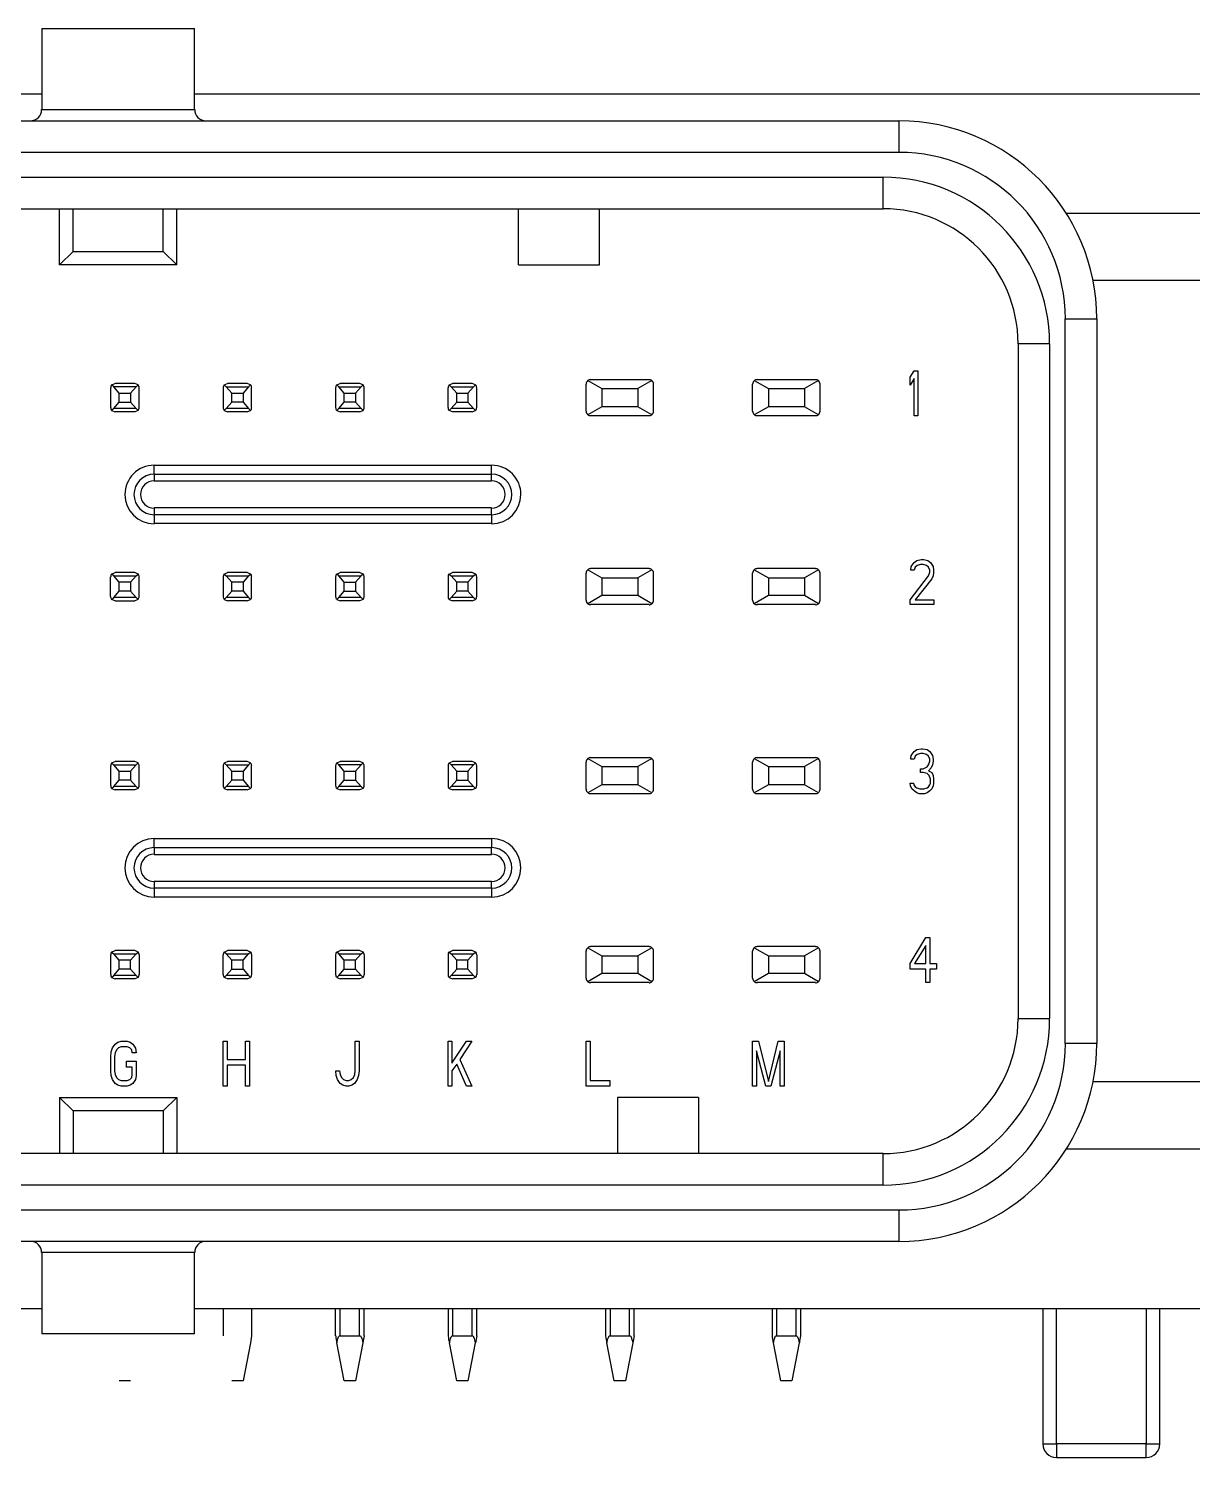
# Model space of a CAD drawing. Extents: x 2.24 to 7.89, y 4.31 to 7.98.
# Drawn here: x 4.819 to 5.837, y 4.307 to 5.558 of the extents above; entities that cross this region are included whole.
import ezdxf

# ---------------------------------------------------------------- set-up
doc = ezdxf.new("R2010")
doc.units = 0
doc.layers.get('0').update_dxf_attribs({"linetype": 'CONTINUOUS'})

msp = doc.modelspace()

# ---------------------------------------------------------------- linework, layer by layer
at = {"color": 7, "linetype": 'CONTINUOUS'}
for p, q in [((4.8302, 5.5575), (4.8302, 5.4866)), ((4.8971, 5.5574), (4.8302, 5.5574)), ((4.964, 5.5574), (4.8971, 5.5574)), ((4.964, 5.4866), (4.964, 5.5575)), ((3.3302, 5.5003), (4.8302, 5.5003)), ((4.964, 5.5003), (6.7987, 5.5003)), ((4.214, 5.4767), (5.5802, 5.4767)), ((4.8302, 5.4866), (4.964, 5.4866)), ((5.5802, 5.4767), (5.5802, 5.4492)), ((5.5802, 5.4492), (4.214, 5.4492)), ((4.2278, 5.4275), (5.5664, 5.4275)), ((5.5664, 5.3999), (5.5664, 5.4275)), ((4.2278, 5.3999), (5.5664, 5.3999)), ((4.8459, 5.3507), (4.8459, 5.3999)), ((4.8577, 5.3625), (4.8577, 5.3999)), ((4.9365, 5.3625), (4.9365, 5.3999)), ((4.9483, 5.3507), (4.9483, 5.3999)), ((5.2475, 5.3507), (5.2475, 5.3999)), ((5.3184, 5.3507), (5.3184, 5.3999)), ((5.7266, 5.396), (6.2329, 5.396)), ((4.8577, 5.3625), (4.8459, 5.3507)), ((4.9483, 5.3507), (4.8459, 5.3507)), ((4.8577, 5.3625), (4.9365, 5.3625)), ((4.9365, 5.3625), (4.9483, 5.3507)), ((5.2475, 5.3507), (5.3184, 5.3507)), ((6.2094, 5.337), (5.7501, 5.337)), ((5.7258, 4.6696), (5.7258, 5.3035)), ((5.7258, 5.3035), (5.7534, 5.3035)), ((5.7534, 5.3035), (5.7534, 4.6696)), ((5.6845, 5.2818), (5.6845, 4.6913)), ((5.7121, 5.2818), (5.6845, 5.2818)), ((5.7121, 5.2818), (5.7121, 4.6913)), ((5.3617, 5.2503), (5.3105, 5.2503)), ((5.5073, 5.2503), (5.4562, 5.2503)), ((5.59, 5.2524), (5.5935, 5.2582)), ((5.59, 5.2456), (5.59, 5.2524)), ((5.5935, 5.2515), (5.59, 5.2456)), ((5.5935, 5.2582), (5.5969, 5.2582)), ((5.5935, 5.2188), (5.5935, 5.2515)), ((5.5969, 5.2582), (5.5969, 5.2188)), ((4.8905, 5.2432), (4.8905, 5.226)), ((4.8914, 5.2457), (4.8945, 5.2471)), ((4.8932, 5.244), (4.8914, 5.2457)), ((4.8981, 5.2385), (4.8932, 5.244)), ((4.9128, 5.244), (4.8932, 5.244)), ((4.9116, 5.2471), (4.8945, 5.2471)), ((4.8981, 5.2307), (4.8981, 5.2385)), ((4.8981, 5.2385), (4.9079, 5.2385)), ((4.9128, 5.244), (4.9079, 5.2385)), ((4.9079, 5.2385), (4.9079, 5.2307)), ((4.9146, 5.2457), (4.9116, 5.2471)), ((4.9146, 5.2457), (4.9128, 5.244)), ((4.9155, 5.226), (4.9155, 5.2432)), ((4.9889, 5.2432), (4.9889, 5.226)), ((4.9899, 5.2457), (4.9929, 5.2471)), ((4.9899, 5.2457), (4.9917, 5.244)), ((4.9965, 5.2385), (4.9917, 5.244)), ((4.9917, 5.244), (5.0112, 5.244)), ((5.01, 5.2471), (4.9929, 5.2471)), ((4.9965, 5.2307), (4.9965, 5.2385)), ((4.9965, 5.2385), (5.0064, 5.2385)), ((5.0112, 5.244), (5.0064, 5.2385)), ((5.0064, 5.2385), (5.0064, 5.2307)), ((5.013, 5.2457), (5.01, 5.2471)), ((5.0112, 5.244), (5.013, 5.2457)), ((5.0139, 5.226), (5.0139, 5.2432)), ((5.0874, 5.2432), (5.0874, 5.226)), ((5.0883, 5.2457), (5.0913, 5.2471)), ((5.0883, 5.2457), (5.0901, 5.244)), ((5.0949, 5.2385), (5.0901, 5.244)), ((5.0901, 5.244), (5.1096, 5.244)), ((5.1084, 5.2471), (5.0913, 5.2471)), ((5.0949, 5.2307), (5.0949, 5.2385)), ((5.0949, 5.2385), (5.1048, 5.2385)), ((5.1096, 5.244), (5.1048, 5.2385)), ((5.1048, 5.2385), (5.1048, 5.2307)), ((5.1114, 5.2457), (5.1084, 5.2471)), ((5.1096, 5.244), (5.1114, 5.2457)), ((5.1124, 5.226), (5.1124, 5.2432)), ((5.1858, 5.226), (5.1858, 5.2432)), ((5.1867, 5.2457), (5.1897, 5.2471)), ((5.1885, 5.244), (5.1867, 5.2457)), ((5.1934, 5.2385), (5.1885, 5.244)), ((5.1885, 5.244), (5.2081, 5.244)), ((5.2069, 5.2471), (5.1897, 5.2471)), ((5.1934, 5.2307), (5.1934, 5.2385)), ((5.1934, 5.2385), (5.2032, 5.2385)), ((5.2081, 5.244), (5.2032, 5.2385)), ((5.2032, 5.2385), (5.2032, 5.2307)), ((5.2099, 5.2457), (5.2069, 5.2471)), ((5.2099, 5.2457), (5.2081, 5.244)), ((5.2108, 5.226), (5.2108, 5.2432)), ((5.3066, 5.2228), (5.3066, 5.2464)), ((5.308, 5.2495), (5.3203, 5.2425)), ((5.3203, 5.2425), (5.3518, 5.2425)), ((5.3203, 5.2425), (5.3203, 5.2267)), ((5.3641, 5.2495), (5.3518, 5.2425)), ((5.3518, 5.2425), (5.3518, 5.2267)), ((5.3656, 5.2228), (5.3656, 5.2464)), ((5.4522, 5.2228), (5.4522, 5.2464)), ((5.4537, 5.2495), (5.466, 5.2425)), ((5.466, 5.2425), (5.466, 5.2267)), ((5.466, 5.2425), (5.4975, 5.2425)), ((5.5098, 5.2495), (5.4975, 5.2425)), ((5.4975, 5.2425), (5.4975, 5.2267)), ((5.5113, 5.2228), (5.5113, 5.2464)), ((4.8932, 5.2252), (4.8981, 5.2307)), ((4.8981, 5.2307), (4.9079, 5.2307)), ((4.9079, 5.2307), (4.9128, 5.2252)), ((4.9917, 5.2252), (4.9965, 5.2307)), ((5.0064, 5.2307), (4.9965, 5.2307)), ((5.0064, 5.2307), (5.0112, 5.2252)), ((5.0901, 5.2252), (5.0949, 5.2307)), ((5.1048, 5.2307), (5.0949, 5.2307)), ((5.1048, 5.2307), (5.1096, 5.2252)), ((5.1885, 5.2252), (5.1934, 5.2307)), ((5.1934, 5.2307), (5.2032, 5.2307)), ((5.2032, 5.2307), (5.2081, 5.2252)), ((5.3203, 5.2267), (5.308, 5.2197)), ((5.3518, 5.2267), (5.3203, 5.2267)), ((5.3641, 5.2197), (5.3518, 5.2267)), ((5.466, 5.2267), (5.4537, 5.2197)), ((5.4975, 5.2267), (5.466, 5.2267)), ((5.5098, 5.2197), (5.4975, 5.2267)), ((4.8932, 5.2252), (4.8914, 5.2235)), ((4.8914, 5.2235), (4.8945, 5.2221)), ((4.9128, 5.2252), (4.8932, 5.2252)), ((4.9116, 5.2221), (4.8945, 5.2221)), ((4.9146, 5.2235), (4.9116, 5.2221)), ((4.9146, 5.2235), (4.9128, 5.2252)), ((4.9899, 5.2235), (4.9917, 5.2252)), ((4.9899, 5.2235), (4.9929, 5.2221)), ((5.0112, 5.2252), (4.9917, 5.2252)), ((5.01, 5.2221), (4.9929, 5.2221)), ((5.01, 5.2221), (5.013, 5.2235)), ((5.0112, 5.2252), (5.013, 5.2235)), ((5.0883, 5.2235), (5.0901, 5.2252)), ((5.0883, 5.2235), (5.0913, 5.2221)), ((5.1096, 5.2252), (5.0901, 5.2252)), ((5.1084, 5.2221), (5.0913, 5.2221)), ((5.1084, 5.2221), (5.1114, 5.2235)), ((5.1096, 5.2252), (5.1114, 5.2235)), ((5.1885, 5.2252), (5.1867, 5.2235)), ((5.1897, 5.2221), (5.1867, 5.2235)), ((5.2081, 5.2252), (5.1885, 5.2252)), ((5.2069, 5.2221), (5.1897, 5.2221)), ((5.2069, 5.2221), (5.2099, 5.2235)), ((5.2099, 5.2235), (5.2081, 5.2252)), ((5.3617, 5.2188), (5.3105, 5.2188)), ((5.5073, 5.2188), (5.4562, 5.2188)), ((5.5969, 5.2188), (5.5935, 5.2188)), ((4.9286, 5.1677), (4.9286, 5.1755)), ((4.9286, 5.1755), (5.2239, 5.1755)), ((5.2239, 5.1677), (5.2239, 5.1755)), ((4.9286, 5.1677), (4.9286, 5.1618)), ((4.9286, 5.1677), (5.2239, 5.1677)), ((5.2239, 5.1618), (5.2239, 5.1677)), ((4.9286, 5.1618), (5.2239, 5.1618)), ((5.2239, 5.1381), (4.9286, 5.1381)), ((4.9286, 5.1381), (4.9286, 5.1322)), ((5.2239, 5.1322), (5.2239, 5.1381)), ((5.2239, 5.1322), (4.9286, 5.1322)), ((4.9286, 5.1322), (4.9286, 5.1244)), ((5.2239, 5.1322), (5.2239, 5.1244)), ((5.2239, 5.1244), (4.9286, 5.1244)), ((5.5911, 5.0869), (5.5935, 5.0903)), ((5.5935, 5.0903), (5.5958, 5.092)), ((5.5963, 5.0878), (5.5946, 5.0862)), ((5.5958, 5.092), (5.5998, 5.0929)), ((5.5992, 5.0887), (5.5963, 5.0878)), ((5.6015, 5.0887), (5.5992, 5.0887)), ((5.5998, 5.0929), (5.6021, 5.0929)), ((5.6044, 5.0878), (5.6015, 5.0887)), ((5.6021, 5.0929), (5.6055, 5.092)), ((5.6061, 5.0862), (5.6044, 5.0878)), ((5.6055, 5.092), (5.6078, 5.0903)), ((5.6078, 5.0903), (5.6102, 5.0868)), ((4.8905, 5.0607), (4.8905, 5.0778)), ((4.8914, 5.0803), (4.8945, 5.0817)), ((4.8932, 5.0787), (4.8914, 5.0803)), ((4.8981, 5.0731), (4.8932, 5.0787)), ((4.8932, 5.0787), (4.9128, 5.0787)), ((4.9116, 5.0817), (4.8945, 5.0817)), ((4.9128, 5.0787), (4.9079, 5.0731)), ((4.9146, 5.0803), (4.9116, 5.0817)), ((4.9128, 5.0787), (4.9146, 5.0803)), ((4.9155, 5.0607), (4.9155, 5.0778)), ((4.9889, 5.0778), (4.9889, 5.0607)), ((4.9899, 5.0803), (4.9929, 5.0817)), ((4.9899, 5.0803), (4.9917, 5.0787)), ((4.9965, 5.0731), (4.9917, 5.0787)), ((4.9917, 5.0787), (5.0112, 5.0787)), ((5.01, 5.0817), (4.9929, 5.0817)), ((5.0112, 5.0787), (5.0064, 5.0731)), ((5.013, 5.0803), (5.01, 5.0817)), ((5.0112, 5.0787), (5.013, 5.0803)), ((5.0139, 5.0607), (5.0139, 5.0778)), ((5.0874, 5.0778), (5.0874, 5.0607)), ((5.0883, 5.0803), (5.0913, 5.0817)), ((5.0901, 5.0787), (5.0883, 5.0803)), ((5.0949, 5.0731), (5.0901, 5.0787)), ((5.0901, 5.0787), (5.1096, 5.0787)), ((5.1084, 5.0817), (5.0913, 5.0817)), ((5.1096, 5.0787), (5.1048, 5.0731)), ((5.1114, 5.0803), (5.1084, 5.0817)), ((5.1114, 5.0803), (5.1096, 5.0787)), ((5.1124, 5.0607), (5.1124, 5.0778)), ((5.1858, 5.0778), (5.1858, 5.0607)), ((5.1867, 5.0803), (5.1897, 5.0817)), ((5.1867, 5.0803), (5.1885, 5.0787)), ((5.1934, 5.0731), (5.1885, 5.0787)), ((5.1885, 5.0787), (5.2081, 5.0787)), ((5.2069, 5.0817), (5.1897, 5.0817)), ((5.2081, 5.0787), (5.2032, 5.0731)), ((5.2099, 5.0803), (5.2069, 5.0817)), ((5.2081, 5.0787), (5.2099, 5.0803)), ((5.2108, 5.0607), (5.2108, 5.0778)), ((5.3066, 5.0574), (5.3066, 5.081)), ((5.308, 5.0841), (5.3203, 5.0771)), ((5.3617, 5.085), (5.3105, 5.085)), ((5.3203, 5.0771), (5.3203, 5.0614)), ((5.3203, 5.0771), (5.3518, 5.0771)), ((5.3641, 5.0841), (5.3518, 5.0771)), ((5.3518, 5.0771), (5.3518, 5.0614)), ((5.3656, 5.0574), (5.3656, 5.081)), ((5.4522, 5.0574), (5.4522, 5.081)), ((5.4537, 5.0841), (5.466, 5.0771)), ((5.5073, 5.085), (5.4562, 5.085)), ((5.466, 5.0771), (5.466, 5.0614)), ((5.466, 5.0771), (5.4975, 5.0771)), ((5.5098, 5.0841), (5.4975, 5.0771)), ((5.4975, 5.0771), (5.4975, 5.0614)), ((5.5113, 5.0574), (5.5113, 5.081)), ((5.59, 5.0577), (5.6061, 5.0786)), ((5.5907, 5.0836), (5.5911, 5.0869)), ((5.5935, 5.0836), (5.5907, 5.0836)), ((5.5946, 5.0862), (5.5935, 5.0836)), ((5.609, 5.0761), (5.5946, 5.0577)), ((5.6072, 5.0836), (5.6061, 5.0862)), ((5.6061, 5.0786), (5.6072, 5.082)), ((5.6072, 5.082), (5.6072, 5.0836)), ((5.6102, 5.0788), (5.609, 5.0761)), ((5.6102, 5.0868), (5.6106, 5.0836)), ((5.6106, 5.082), (5.6102, 5.0788)), ((5.6106, 5.0836), (5.6106, 5.082)), ((4.8932, 5.0598), (4.8981, 5.0653)), ((4.8981, 5.0653), (4.8981, 5.0731)), ((4.9079, 5.0731), (4.8981, 5.0731)), ((4.9079, 5.0653), (4.8981, 5.0653)), ((4.9079, 5.0731), (4.9079, 5.0653)), ((4.9079, 5.0653), (4.9128, 5.0598)), ((4.9917, 5.0598), (4.9965, 5.0653)), ((5.0064, 5.0731), (4.9965, 5.0731)), ((4.9965, 5.0653), (4.9965, 5.0731)), ((5.0064, 5.0653), (4.9965, 5.0653)), ((5.0064, 5.0731), (5.0064, 5.0653)), ((5.0064, 5.0653), (5.0112, 5.0598)), ((5.0901, 5.0598), (5.0949, 5.0653)), ((5.0949, 5.0653), (5.0949, 5.0731)), ((5.0949, 5.0731), (5.1048, 5.0731)), ((5.0949, 5.0653), (5.1048, 5.0653)), ((5.1048, 5.0731), (5.1048, 5.0653)), ((5.1048, 5.0653), (5.1096, 5.0598)), ((5.1885, 5.0598), (5.1934, 5.0653)), ((5.1934, 5.0653), (5.1934, 5.0731)), ((5.2032, 5.0731), (5.1934, 5.0731)), ((5.2032, 5.0653), (5.1934, 5.0653)), ((5.2032, 5.0731), (5.2032, 5.0653)), ((5.2032, 5.0653), (5.2081, 5.0598)), ((4.8914, 5.0581), (4.8932, 5.0598)), ((4.8945, 5.0567), (4.8914, 5.0581)), ((4.9128, 5.0598), (4.8932, 5.0598)), ((4.8945, 5.0567), (4.9116, 5.0567)), ((4.9146, 5.0581), (4.9116, 5.0567)), ((4.9146, 5.0581), (4.9128, 5.0598)), ((4.9899, 5.0581), (4.9917, 5.0598)), ((4.9899, 5.0581), (4.9929, 5.0567)), ((5.0112, 5.0598), (4.9917, 5.0598)), ((5.01, 5.0567), (4.9929, 5.0567)), ((5.01, 5.0567), (5.013, 5.0581)), ((5.0112, 5.0598), (5.013, 5.0581)), ((5.0901, 5.0598), (5.0883, 5.0581)), ((5.0883, 5.0581), (5.0913, 5.0567)), ((5.1096, 5.0598), (5.0901, 5.0598)), ((5.1084, 5.0567), (5.0913, 5.0567)), ((5.1114, 5.0581), (5.1084, 5.0567)), ((5.1114, 5.0581), (5.1096, 5.0598)), ((5.1867, 5.0581), (5.1885, 5.0598)), ((5.1867, 5.0581), (5.1897, 5.0567)), ((5.2081, 5.0598), (5.1885, 5.0598)), ((5.2069, 5.0567), (5.1897, 5.0567)), ((5.2069, 5.0567), (5.2099, 5.0581)), ((5.2081, 5.0598), (5.2099, 5.0581)), ((5.3203, 5.0614), (5.308, 5.0543)), ((5.3617, 5.0535), (5.3105, 5.0535)), ((5.3518, 5.0614), (5.3203, 5.0614)), ((5.3641, 5.0543), (5.3518, 5.0614)), ((5.466, 5.0614), (5.4537, 5.0543)), ((5.5073, 5.0535), (5.4562, 5.0535)), ((5.4975, 5.0614), (5.466, 5.0614)), ((5.5098, 5.0543), (5.4975, 5.0614)), ((5.59, 5.0535), (5.59, 5.0577)), ((5.6107, 5.0535), (5.59, 5.0535)), ((5.5946, 5.0577), (5.6107, 5.0577)), ((5.6107, 5.0577), (5.6107, 5.0535)), ((5.5935, 4.925), (5.5958, 4.9267)), ((5.5958, 4.9267), (5.5998, 4.9275)), ((5.5998, 4.9275), (5.6009, 4.9275)), ((5.6009, 4.9275), (5.605, 4.9267)), ((5.605, 4.9267), (5.6072, 4.925)), ((4.8914, 4.915), (4.8945, 4.9164)), ((4.8914, 4.915), (4.8932, 4.9133)), ((4.8981, 4.9078), (4.8932, 4.9133)), ((4.8932, 4.9133), (4.9128, 4.9133)), ((4.9116, 4.9164), (4.8945, 4.9164)), ((4.9128, 4.9133), (4.9079, 4.9078)), ((4.9146, 4.915), (4.9116, 4.9164)), ((4.9128, 4.9133), (4.9146, 4.915)), ((4.9899, 4.915), (4.9929, 4.9164)), ((4.9899, 4.915), (4.9917, 4.9133)), ((4.9965, 4.9078), (4.9917, 4.9133)), ((4.9917, 4.9133), (5.0112, 4.9133)), ((5.01, 4.9164), (4.9929, 4.9164)), ((5.0112, 4.9133), (5.0064, 4.9078)), ((5.013, 4.915), (5.01, 4.9164)), ((5.0112, 4.9133), (5.013, 4.915)), ((5.0883, 4.915), (5.0913, 4.9164)), ((5.0901, 4.9133), (5.0883, 4.915)), ((5.0949, 4.9078), (5.0901, 4.9133)), ((5.1096, 4.9133), (5.0901, 4.9133)), ((5.1084, 4.9164), (5.0913, 4.9164)), ((5.1096, 4.9133), (5.1048, 4.9078)), ((5.1114, 4.915), (5.1084, 4.9164)), ((5.1114, 4.915), (5.1096, 4.9133)), ((5.1867, 4.915), (5.1897, 4.9164)), ((5.1885, 4.9133), (5.1867, 4.915)), ((5.1934, 4.9078), (5.1885, 4.9133)), ((5.2081, 4.9133), (5.1885, 4.9133)), ((5.2069, 4.9164), (5.1897, 4.9164)), ((5.2081, 4.9133), (5.2032, 4.9078)), ((5.2099, 4.915), (5.2069, 4.9164)), ((5.2099, 4.915), (5.2081, 4.9133)), ((5.3066, 4.8921), (5.3066, 4.9157)), ((5.308, 4.9188), (5.3203, 4.9118)), ((5.3617, 4.9196), (5.3105, 4.9196)), ((5.3641, 4.9188), (5.3518, 4.9118)), ((5.3656, 4.8921), (5.3656, 4.9157)), ((5.4522, 4.8921), (5.4522, 4.9157)), ((5.4537, 4.9188), (5.466, 4.9118)), ((5.5073, 4.9196), (5.4562, 4.9196)), ((5.5098, 4.9188), (5.4975, 4.9118)), ((5.5113, 4.8921), (5.5113, 4.9157)), ((5.5907, 4.9183), (5.5911, 4.9215)), ((5.5935, 4.9183), (5.5907, 4.9183)), ((5.5911, 4.9215), (5.5935, 4.925)), ((5.5946, 4.9208), (5.5935, 4.9183)), ((5.5963, 4.9225), (5.5946, 4.9208)), ((5.5992, 4.9233), (5.5963, 4.9225)), ((5.6015, 4.9233), (5.5992, 4.9233)), ((5.6044, 4.9225), (5.6015, 4.9233)), ((5.6061, 4.9208), (5.6044, 4.9225)), ((5.605, 4.9116), (5.6061, 4.9133)), ((5.6072, 4.9183), (5.6061, 4.9208)), ((5.6061, 4.9133), (5.6072, 4.9166)), ((5.6072, 4.925), (5.6096, 4.9215)), ((5.6072, 4.9166), (5.6072, 4.9183)), ((5.6096, 4.9135), (5.6084, 4.9108)), ((5.6096, 4.9215), (5.6101, 4.9183)), ((5.6101, 4.9166), (5.6096, 4.9135)), ((5.6101, 4.9183), (5.6101, 4.9166)), ((4.8905, 4.9124), (4.8905, 4.8953)), ((4.8981, 4.9078), (4.9079, 4.9078)), ((4.8981, 4.9), (4.8981, 4.9078)), ((4.9079, 4.9078), (4.9079, 4.9)), ((4.9155, 4.8953), (4.9155, 4.9124)), ((4.9889, 4.9124), (4.9889, 4.8953)), ((4.9965, 4.9), (4.9965, 4.9078)), ((4.9965, 4.9078), (5.0064, 4.9078)), ((5.0064, 4.9078), (5.0064, 4.9)), ((5.0139, 4.8953), (5.0139, 4.9124)), ((5.0874, 4.9124), (5.0874, 4.8953)), ((5.0949, 4.9), (5.0949, 4.9078)), ((5.0949, 4.9078), (5.1048, 4.9078)), ((5.1048, 4.9078), (5.1048, 4.9)), ((5.1124, 4.8953), (5.1124, 4.9124)), ((5.1858, 4.9124), (5.1858, 4.8953)), ((5.1934, 4.9), (5.1934, 4.9078)), ((5.1934, 4.9078), (5.2032, 4.9078)), ((5.2032, 4.9078), (5.2032, 4.9)), ((5.2108, 4.8953), (5.2108, 4.9124)), ((5.3203, 4.9118), (5.3203, 4.896)), ((5.3203, 4.9118), (5.3518, 4.9118)), ((5.3518, 4.9118), (5.3518, 4.896)), ((5.466, 4.9118), (5.466, 4.896)), ((5.466, 4.9118), (5.4975, 4.9118)), ((5.4975, 4.9118), (5.4975, 4.896)), ((5.5992, 4.9099), (5.6015, 4.9099)), ((5.5992, 4.9066), (5.5992, 4.9099)), ((5.6015, 4.9066), (5.5992, 4.9066)), ((5.6015, 4.9099), (5.605, 4.9116)), ((5.605, 4.9057), (5.6015, 4.9066)), ((5.6067, 4.9041), (5.605, 4.9057)), ((5.6084, 4.9108), (5.6061, 4.9082)), ((5.6061, 4.9082), (5.609, 4.9066)), ((5.6078, 4.9007), (5.6067, 4.9041)), ((5.6078, 4.8973), (5.6078, 4.9007)), ((5.609, 4.9066), (5.6102, 4.9039)), ((5.6102, 4.9039), (5.6106, 4.9007)), ((5.6106, 4.9007), (5.6106, 4.8973)), ((4.8914, 4.8928), (4.8932, 4.8945)), ((4.8914, 4.8928), (4.8945, 4.8914)), ((4.8932, 4.8945), (4.8981, 4.9)), ((4.9128, 4.8945), (4.8932, 4.8945)), ((4.9116, 4.8914), (4.8945, 4.8914)), ((4.9079, 4.9), (4.8981, 4.9)), ((4.9079, 4.9), (4.9128, 4.8945)), ((4.9146, 4.8928), (4.9116, 4.8914)), ((4.9128, 4.8945), (4.9146, 4.8928)), ((4.9899, 4.8928), (4.9917, 4.8945)), ((4.9899, 4.8928), (4.9929, 4.8914)), ((4.9917, 4.8945), (4.9965, 4.9)), ((5.0112, 4.8945), (4.9917, 4.8945)), ((5.01, 4.8914), (4.9929, 4.8914)), ((5.0064, 4.9), (4.9965, 4.9)), ((5.0064, 4.9), (5.0112, 4.8945)), ((5.01, 4.8914), (5.013, 4.8928)), ((5.0112, 4.8945), (5.013, 4.8928)), ((5.0901, 4.8945), (5.0883, 4.8928)), ((5.0883, 4.8928), (5.0913, 4.8914)), ((5.0901, 4.8945), (5.0949, 4.9)), ((5.1096, 4.8945), (5.0901, 4.8945)), ((5.1084, 4.8914), (5.0913, 4.8914)), ((5.0949, 4.9), (5.1048, 4.9)), ((5.1048, 4.9), (5.1096, 4.8945)), ((5.1114, 4.8928), (5.1084, 4.8914)), ((5.1114, 4.8928), (5.1096, 4.8945)), ((5.1885, 4.8945), (5.1867, 4.8928)), ((5.1867, 4.8928), (5.1897, 4.8914)), ((5.1885, 4.8945), (5.1934, 4.9)), ((5.2081, 4.8945), (5.1885, 4.8945)), ((5.2069, 4.8914), (5.1897, 4.8914)), ((5.1934, 4.9), (5.2032, 4.9)), ((5.2032, 4.9), (5.2081, 4.8945)), ((5.2099, 4.8928), (5.2069, 4.8914)), ((5.2099, 4.8928), (5.2081, 4.8945)), ((5.3203, 4.896), (5.308, 4.889)), ((5.3617, 4.8881), (5.3105, 4.8881)), ((5.3518, 4.896), (5.3203, 4.896)), ((5.3641, 4.889), (5.3518, 4.896)), ((5.466, 4.896), (5.4537, 4.889)), ((5.5073, 4.8881), (5.4562, 4.8881)), ((5.4975, 4.896), (5.466, 4.896)), ((5.5098, 4.889), (5.4975, 4.896)), ((5.5901, 4.8973), (5.593, 4.8973)), ((5.5905, 4.895), (5.5901, 4.8973)), ((5.5917, 4.8923), (5.5905, 4.895)), ((5.5935, 4.8906), (5.5917, 4.8923)), ((5.593, 4.8973), (5.5934, 4.8958)), ((5.5934, 4.8958), (5.5946, 4.894)), ((5.5958, 4.889), (5.5935, 4.8906)), ((5.5946, 4.894), (5.5958, 4.8932)), ((5.5958, 4.8932), (5.5986, 4.8923)), ((5.5981, 4.8881), (5.5958, 4.889)), ((5.6027, 4.8881), (5.5981, 4.8881)), ((5.5986, 4.8923), (5.6021, 4.8923)), ((5.6021, 4.8923), (5.605, 4.8932)), ((5.605, 4.889), (5.6027, 4.8881)), ((5.605, 4.8932), (5.6061, 4.894)), ((5.6072, 4.8906), (5.605, 4.889)), ((5.6061, 4.894), (5.6074, 4.8958)), ((5.609, 4.8923), (5.6072, 4.8906)), ((5.6074, 4.8958), (5.6078, 4.8973)), ((5.6102, 4.895), (5.609, 4.8923)), ((5.6106, 4.8973), (5.6102, 4.895)), ((4.9286, 4.8409), (4.9286, 4.8488)), ((4.9286, 4.8488), (5.2239, 4.8488)), ((4.9286, 4.8409), (4.9286, 4.835)), ((4.9286, 4.8409), (5.2239, 4.8409)), ((5.2239, 4.8488), (5.2239, 4.8409)), ((5.2239, 4.835), (5.2239, 4.8409)), ((4.9286, 4.835), (5.2239, 4.835)), ((5.2239, 4.8113), (4.9286, 4.8113)), ((4.9286, 4.8113), (4.9286, 4.8055)), ((5.2239, 4.8055), (4.9286, 4.8055)), ((4.9286, 4.8055), (4.9286, 4.7976)), ((5.2239, 4.8055), (5.2239, 4.8113)), ((5.2239, 4.8055), (5.2239, 4.7976)), ((5.2239, 4.7976), (4.9286, 4.7976)), ((4.8914, 4.7496), (4.8945, 4.751)), ((4.9116, 4.751), (4.8945, 4.751)), ((4.9146, 4.7496), (4.9116, 4.751)), ((4.9899, 4.7496), (4.9929, 4.751)), ((5.01, 4.751), (4.9929, 4.751)), ((5.013, 4.7496), (5.01, 4.751)), ((5.0883, 4.7496), (5.0913, 4.751)), ((5.1084, 4.751), (5.0913, 4.751)), ((5.1114, 4.7496), (5.1084, 4.751)), ((5.1867, 4.7496), (5.1897, 4.751)), ((5.2069, 4.751), (5.1897, 4.751)), ((5.2099, 4.7496), (5.2069, 4.751)), ((5.3066, 4.7267), (5.3066, 4.7503)), ((5.308, 4.7534), (5.3203, 4.7464)), ((5.3617, 4.7543), (5.3105, 4.7543)), ((5.3641, 4.7534), (5.3518, 4.7464)), ((5.3656, 4.7267), (5.3656, 4.7503)), ((5.4522, 4.7267), (5.4522, 4.7503)), ((5.4537, 4.7534), (5.466, 4.7464)), ((5.5073, 4.7543), (5.4562, 4.7543)), ((5.5098, 4.7534), (5.4975, 4.7464)), ((5.5113, 4.7267), (5.5113, 4.7503)), ((5.59, 4.7395), (5.6038, 4.7622)), ((5.6038, 4.7554), (5.594, 4.7395)), ((5.6038, 4.7622), (5.6072, 4.7622)), ((5.6038, 4.7395), (5.6038, 4.7554)), ((5.6072, 4.7622), (5.6072, 4.7395)), ((4.8905, 4.7471), (4.8905, 4.73)), ((4.8914, 4.7496), (4.8932, 4.7479)), ((4.8981, 4.7424), (4.8932, 4.7479)), ((4.8932, 4.7479), (4.9128, 4.7479)), ((4.8981, 4.7346), (4.8981, 4.7424)), ((4.9079, 4.7424), (4.8981, 4.7424)), ((4.9079, 4.7424), (4.9128, 4.7479)), ((4.9079, 4.7346), (4.9079, 4.7424)), ((4.9128, 4.7479), (4.9146, 4.7496)), ((4.9155, 4.7471), (4.9155, 4.73)), ((4.9889, 4.73), (4.9889, 4.7471)), ((4.9917, 4.7479), (4.9899, 4.7496)), ((4.9965, 4.7424), (4.9917, 4.7479)), ((4.9917, 4.7479), (5.0112, 4.7479)), ((4.9965, 4.7346), (4.9965, 4.7424)), ((5.0064, 4.7424), (4.9965, 4.7424)), ((5.0064, 4.7424), (5.0112, 4.7479)), ((5.0064, 4.7346), (5.0064, 4.7424)), ((5.0112, 4.7479), (5.013, 4.7496)), ((5.0139, 4.7471), (5.0139, 4.73)), ((5.0874, 4.7471), (5.0874, 4.73)), ((5.0901, 4.7479), (5.0883, 4.7496)), ((5.0949, 4.7424), (5.0901, 4.7479)), ((5.0901, 4.7479), (5.1096, 4.7479)), ((5.1048, 4.7424), (5.0949, 4.7424)), ((5.0949, 4.7346), (5.0949, 4.7424)), ((5.1048, 4.7424), (5.1096, 4.7479)), ((5.1048, 4.7346), (5.1048, 4.7424)), ((5.1096, 4.7479), (5.1114, 4.7496)), ((5.1124, 4.7471), (5.1124, 4.73)), ((5.1858, 4.7471), (5.1858, 4.73)), ((5.1867, 4.7496), (5.1885, 4.7479)), ((5.1934, 4.7424), (5.1885, 4.7479)), ((5.1885, 4.7479), (5.2081, 4.7479)), ((5.1934, 4.7346), (5.1934, 4.7424)), ((5.2032, 4.7424), (5.1934, 4.7424)), ((5.2032, 4.7424), (5.2081, 4.7479)), ((5.2032, 4.7346), (5.2032, 4.7424)), ((5.2081, 4.7479), (5.2099, 4.7496)), ((5.2108, 4.7471), (5.2108, 4.73)), ((5.3203, 4.7464), (5.3203, 4.7307)), ((5.3203, 4.7464), (5.3518, 4.7464)), ((5.3518, 4.7464), (5.3518, 4.7307)), ((5.466, 4.7464), (5.466, 4.7307)), ((5.466, 4.7464), (5.4975, 4.7464)), ((5.4975, 4.7464), (5.4975, 4.7307)), ((5.59, 4.7345), (5.59, 4.7395)), ((5.594, 4.7395), (5.6038, 4.7395)), ((5.6072, 4.7395), (5.613, 4.7395)), ((5.613, 4.7395), (5.613, 4.7345)), ((4.8914, 4.7274), (4.8932, 4.7291)), ((4.8914, 4.7274), (4.8945, 4.726)), ((4.8932, 4.7291), (4.8981, 4.7346)), ((4.9128, 4.7291), (4.8932, 4.7291)), ((4.9116, 4.726), (4.8945, 4.726)), ((4.9079, 4.7346), (4.8981, 4.7346)), ((4.9128, 4.7291), (4.9079, 4.7346)), ((4.9146, 4.7274), (4.9116, 4.726)), ((4.9146, 4.7274), (4.9128, 4.7291)), ((4.9917, 4.7291), (4.9899, 4.7274)), ((4.9929, 4.726), (4.9899, 4.7274)), ((4.9917, 4.7291), (4.9965, 4.7346)), ((5.0112, 4.7291), (4.9917, 4.7291)), ((5.01, 4.726), (4.9929, 4.726)), ((4.9965, 4.7346), (5.0064, 4.7346)), ((5.0064, 4.7346), (5.0112, 4.7291)), ((5.01, 4.726), (5.013, 4.7274)), ((5.013, 4.7274), (5.0112, 4.7291)), ((5.0901, 4.7291), (5.0883, 4.7274)), ((5.0883, 4.7274), (5.0913, 4.726)), ((5.0901, 4.7291), (5.0949, 4.7346)), ((5.1096, 4.7291), (5.0901, 4.7291)), ((5.1084, 4.726), (5.0913, 4.726)), ((5.0949, 4.7346), (5.1048, 4.7346)), ((5.1096, 4.7291), (5.1048, 4.7346)), ((5.1114, 4.7274), (5.1084, 4.726)), ((5.1114, 4.7274), (5.1096, 4.7291)), ((5.1867, 4.7274), (5.1885, 4.7291)), ((5.1867, 4.7274), (5.1897, 4.726)), ((5.1885, 4.7291), (5.1934, 4.7346)), ((5.2081, 4.7291), (5.1885, 4.7291)), ((5.2069, 4.726), (5.1897, 4.726)), ((5.2032, 4.7346), (5.1934, 4.7346)), ((5.2081, 4.7291), (5.2032, 4.7346)), ((5.2099, 4.7274), (5.2069, 4.726)), ((5.2099, 4.7274), (5.2081, 4.7291)), ((5.3203, 4.7307), (5.308, 4.7236)), ((5.3518, 4.7307), (5.3203, 4.7307)), ((5.3641, 4.7236), (5.3518, 4.7307)), ((5.466, 4.7307), (5.4537, 4.7236)), ((5.4975, 4.7307), (5.466, 4.7307)), ((5.5098, 4.7236), (5.4975, 4.7307)), ((5.6038, 4.7345), (5.59, 4.7345)), ((5.6038, 4.7228), (5.6038, 4.7345)), ((5.6072, 4.7345), (5.6072, 4.7228)), ((5.613, 4.7345), (5.6072, 4.7345)), ((5.3617, 4.7228), (5.3105, 4.7228)), ((5.5073, 4.7228), (5.4562, 4.7228)), ((5.6072, 4.7228), (5.6038, 4.7228)), ((5.6845, 4.6913), (5.7121, 4.6913)), ((4.891, 4.6622), (4.8922, 4.6657)), ((4.8922, 4.6657), (4.8945, 4.6691)), ((4.8957, 4.6641), (4.8944, 4.6614)), ((4.8945, 4.6691), (4.8968, 4.6708)), ((4.8974, 4.6657), (4.8957, 4.6641)), ((4.8968, 4.6708), (4.8997, 4.6716)), ((4.8997, 4.6666), (4.8974, 4.6657)), ((4.8997, 4.6716), (4.9049, 4.6716)), ((4.9049, 4.6666), (4.8997, 4.6666)), ((4.9049, 4.6716), (4.9077, 4.6708)), ((4.9072, 4.6657), (4.9049, 4.6666)), ((4.909, 4.664), (4.9072, 4.6657)), ((4.9077, 4.6708), (4.91, 4.6691)), ((4.9094, 4.6615), (4.909, 4.664)), ((4.91, 4.6691), (4.9124, 4.6656)), ((4.9124, 4.6656), (4.9128, 4.6615)), ((4.9889, 4.6716), (4.9924, 4.6716)), ((4.9889, 4.6322), (4.9889, 4.6716)), ((4.9924, 4.6716), (4.9924, 4.6557)), ((5.0085, 4.6716), (5.0119, 4.6716)), ((5.0085, 4.6557), (5.0085, 4.6716)), ((5.0119, 4.6716), (5.0119, 4.6322)), ((5.1045, 4.6456), (5.1046, 4.6716)), ((5.1046, 4.6716), (5.108, 4.6716)), ((5.108, 4.6716), (5.108, 4.6456)), ((5.1858, 4.6716), (5.1892, 4.6716)), ((5.1858, 4.6322), (5.1858, 4.6716)), ((5.1892, 4.6523), (5.2019, 4.6716)), ((5.1892, 4.6716), (5.1892, 4.6523)), ((5.2065, 4.6716), (5.1961, 4.6557)), ((5.2019, 4.6716), (5.2065, 4.6716)), ((5.3066, 4.6716), (5.31, 4.6716)), ((5.3066, 4.6322), (5.3066, 4.6716)), ((5.31, 4.6716), (5.31, 4.6373)), ((5.4522, 4.6716), (5.4574, 4.6716)), ((5.4522, 4.6322), (5.4522, 4.6716)), ((5.4557, 4.6632), (5.4557, 4.6322)), ((5.4637, 4.6322), (5.4557, 4.6632)), ((5.4574, 4.6716), (5.466, 4.6364)), ((5.466, 4.6364), (5.4746, 4.6716)), ((5.4763, 4.6632), (5.4683, 4.6322)), ((5.4746, 4.6716), (5.4798, 4.6716)), ((5.4763, 4.6322), (5.4763, 4.6632)), ((5.4798, 4.6716), (5.4798, 4.6322)), ((5.7534, 4.6696), (5.7258, 4.6696)), ((4.8906, 4.6582), (4.891, 4.6622)), ((4.8906, 4.6456), (4.8906, 4.6582)), ((4.8944, 4.6614), (4.894, 4.6582)), ((4.894, 4.6582), (4.894, 4.6456)), ((4.9043, 4.649), (4.9043, 4.654)), ((4.9043, 4.654), (4.9129, 4.654)), ((4.9128, 4.6615), (4.9094, 4.6615)), ((4.9129, 4.654), (4.9129, 4.6414)), ((4.9924, 4.6557), (5.0085, 4.6557)), ((4.9924, 4.6507), (4.9924, 4.6322)), ((5.0085, 4.6507), (4.9924, 4.6507)), ((5.0085, 4.6322), (5.0085, 4.6507)), ((5.1933, 4.6515), (5.1892, 4.6456)), ((5.2019, 4.6322), (5.1933, 4.6515)), ((5.1961, 4.6557), (5.2065, 4.6322)), ((4.891, 4.6416), (4.8906, 4.6456)), ((4.8922, 4.6381), (4.891, 4.6416)), ((4.8945, 4.6347), (4.8922, 4.6381)), ((4.894, 4.6456), (4.8944, 4.6425)), ((4.8944, 4.6425), (4.8957, 4.6398)), ((4.8957, 4.6398), (4.8974, 4.6381)), ((4.8974, 4.6381), (4.8997, 4.6373)), ((4.9095, 4.649), (4.9043, 4.649)), ((4.9049, 4.6373), (4.9072, 4.6381)), ((4.9072, 4.6381), (4.909, 4.6399)), ((4.909, 4.6399), (4.9094, 4.6423)), ((4.9094, 4.6423), (4.9095, 4.649)), ((4.9124, 4.6382), (4.91, 4.6347)), ((4.9129, 4.6414), (4.9124, 4.6382)), ((5.0875, 4.6456), (5.0909, 4.6456)), ((5.0879, 4.6416), (5.0875, 4.6456)), ((5.0891, 4.6381), (5.0879, 4.6416)), ((5.0914, 4.6347), (5.0891, 4.6381)), ((5.0909, 4.6456), (5.0913, 4.6425)), ((5.0913, 4.6425), (5.0925, 4.6398)), ((5.0925, 4.6398), (5.0943, 4.6381)), ((5.0943, 4.6381), (5.0966, 4.6373)), ((5.0988, 4.6373), (5.1011, 4.6381)), ((5.1011, 4.6381), (5.1029, 4.6398)), ((5.1029, 4.6398), (5.1041, 4.6425)), ((5.1063, 4.6381), (5.104, 4.6347)), ((5.1041, 4.6425), (5.1045, 4.6456)), ((5.1075, 4.6416), (5.1063, 4.6381)), ((5.108, 4.6456), (5.1075, 4.6416)), ((5.1892, 4.6456), (5.1892, 4.6322)), ((4.8968, 4.6331), (4.8945, 4.6347)), ((4.8997, 4.6322), (4.8968, 4.6331)), ((4.8997, 4.6373), (4.9049, 4.6373)), ((4.9049, 4.6322), (4.8997, 4.6322)), ((4.9077, 4.6331), (4.9049, 4.6322)), ((4.91, 4.6347), (4.9077, 4.6331)), ((4.9924, 4.6322), (4.9889, 4.6322)), ((5.0119, 4.6322), (5.0085, 4.6322)), ((5.0937, 4.6331), (5.0914, 4.6347)), ((5.0966, 4.6322), (5.0937, 4.6331)), ((5.0966, 4.6373), (5.0988, 4.6373)), ((5.0988, 4.6322), (5.0966, 4.6322)), ((5.1017, 4.6331), (5.0988, 4.6322)), ((5.104, 4.6347), (5.1017, 4.6331)), ((5.1892, 4.6322), (5.1858, 4.6322)), ((5.2065, 4.6322), (5.2019, 4.6322)), ((5.3272, 4.6322), (5.3066, 4.6322)), ((5.31, 4.6373), (5.3272, 4.6373)), ((5.3272, 4.6373), (5.3272, 4.6322)), ((5.4557, 4.6322), (5.4522, 4.6322)), ((5.4683, 4.6322), (5.4637, 4.6322)), ((5.4798, 4.6322), (5.4763, 4.6322)), ((5.7501, 4.6362), (6.2094, 4.6362)), ((4.8459, 4.6224), (4.9483, 4.6224)), ((4.8577, 4.6106), (4.8459, 4.6224)), ((4.8459, 4.6224), (4.8459, 4.5732)), ((4.9365, 4.6106), (4.9483, 4.6224)), ((4.9483, 4.6224), (4.9483, 4.5732)), ((5.3341, 4.6224), (5.3341, 4.5732)), ((5.405, 4.6224), (5.3341, 4.6224)), ((5.405, 4.6224), (5.405, 4.5732)), ((4.9365, 4.6106), (4.8577, 4.6106)), ((4.8577, 4.6106), (4.8577, 4.5732)), ((4.9365, 4.6106), (4.9365, 4.5732)), ((6.2329, 4.5771), (5.7266, 4.5771)), ((5.5664, 4.5732), (4.2278, 4.5732)), ((5.5664, 4.5456), (5.5664, 4.5732)), ((5.5664, 4.5456), (4.2278, 4.5456)), ((4.214, 4.524), (5.5802, 4.524)), ((5.5802, 4.524), (5.5802, 4.4964)), ((5.5802, 4.4964), (4.214, 4.4964)), ((4.8302, 4.4866), (4.8302, 4.4156)), ((4.964, 4.4866), (4.8302, 4.4866)), ((4.964, 4.4156), (4.964, 4.4866)), ((4.8302, 4.4373), (3.3302, 4.4373)), ((6.7987, 4.4373), (4.964, 4.4373)), ((4.9889, 4.4373), (4.9889, 4.4137)), ((5.0139, 4.4373), (5.0139, 4.4137)), ((5.0874, 4.4137), (5.0874, 4.4373)), ((5.0913, 4.4137), (5.0913, 4.4373)), ((5.1084, 4.4137), (5.1084, 4.4373)), ((5.1124, 4.4137), (5.1124, 4.4373)), ((5.1858, 4.4373), (5.1858, 4.4137)), ((5.1897, 4.4373), (5.1897, 4.4137)), ((5.2069, 4.4137), (5.2069, 4.4373)), ((5.2108, 4.4137), (5.2108, 4.4373)), ((5.3236, 4.4373), (5.3236, 4.4137)), ((5.3275, 4.4373), (5.3275, 4.4137)), ((5.3446, 4.4137), (5.3446, 4.4373)), ((5.3486, 4.4137), (5.3486, 4.4373)), ((5.4693, 4.4373), (5.4693, 4.4137)), ((5.4732, 4.4373), (5.4732, 4.4137)), ((5.4903, 4.4137), (5.4903, 4.4373)), ((5.4943, 4.4137), (5.4943, 4.4373)), ((5.7062, 4.4373), (5.7062, 4.3192)), ((5.718, 4.3192), (5.718, 4.4373)), ((5.7967, 4.4373), (5.7967, 4.3192)), ((5.8085, 4.3192), (5.8085, 4.4373)), ((4.8302, 4.4157), (4.8971, 4.4157)), ((4.8971, 4.4157), (4.964, 4.4157)), ((5.0139, 4.4137), (5.0128, 4.4077)), ((5.0913, 4.4137), (5.1084, 4.4137)), ((5.1897, 4.4137), (5.2069, 4.4137)), ((5.3275, 4.4137), (5.3446, 4.4137)), ((5.4732, 4.4137), (5.4903, 4.4137)), ((5.0128, 4.4077), (5.0064, 4.3744)), ((5.0949, 4.3744), (5.0885, 4.4077)), ((5.1112, 4.4077), (5.1048, 4.3744)), ((5.1934, 4.3744), (5.1869, 4.4077)), ((5.2096, 4.4077), (5.2032, 4.3744)), ((5.3312, 4.3744), (5.3247, 4.4077)), ((5.3474, 4.4077), (5.341, 4.3744)), ((5.4768, 4.3744), (5.4704, 4.4077)), ((5.4931, 4.4077), (5.4867, 4.3744)), ((4.9079, 4.3744), (4.8981, 4.3744)), ((5.0064, 4.3744), (4.9965, 4.3744)), ((5.1048, 4.3744), (5.0949, 4.3744)), ((5.2032, 4.3744), (5.1934, 4.3744)), ((5.341, 4.3744), (5.3312, 4.3744)), ((5.4867, 4.3744), (5.4768, 4.3744)), ((5.7062, 4.3192), (5.718, 4.3192)), ((5.7967, 4.3192), (5.718, 4.3192)), ((5.718, 4.3192), (5.718, 4.3074)), ((5.7967, 4.3074), (5.7967, 4.3192)), ((5.7967, 4.3192), (5.8085, 4.3192)), ((5.718, 4.3074), (5.7967, 4.3074))]:
    msp.add_line(p, q, dxfattribs=at)
for points in [[(5.0885, 4.4077), (5.0894, 4.4113), (5.09, 4.413), (5.0902, 4.4133), (5.0905, 4.4135), (5.0909, 4.4137), (5.0913, 4.4137)], [(5.1084, 4.4137), (5.1088, 4.4137), (5.1092, 4.4135), (5.1094, 4.4133), (5.1097, 4.413), (5.1102, 4.4116), (5.1109, 4.4091), (5.1112, 4.4077)], [(5.1869, 4.4077), (5.1879, 4.4113), (5.1885, 4.413), (5.1887, 4.4133), (5.189, 4.4135), (5.1893, 4.4137), (5.1897, 4.4137)], [(5.2069, 4.4137), (5.2072, 4.4137), (5.2076, 4.4135), (5.2079, 4.4133), (5.2081, 4.413), (5.2086, 4.4116), (5.2093, 4.4091), (5.2096, 4.4077)], [(5.3247, 4.4077), (5.3257, 4.4113), (5.3263, 4.413), (5.3265, 4.4133), (5.3268, 4.4135), (5.3271, 4.4137), (5.3275, 4.4137)], [(5.3446, 4.4137), (5.345, 4.4137), (5.3454, 4.4135), (5.3457, 4.4133), (5.3459, 4.413), (5.3464, 4.4116), (5.3471, 4.4091), (5.3474, 4.4077)], [(5.4704, 4.4077), (5.4713, 4.4113), (5.4719, 4.413), (5.4721, 4.4133), (5.4724, 4.4135), (5.4728, 4.4137), (5.4732, 4.4137)], [(5.4903, 4.4137), (5.4907, 4.4137), (5.491, 4.4135), (5.4913, 4.4133), (5.4916, 4.413), (5.4921, 4.4116), (5.4928, 4.4091), (5.4931, 4.4077)]]:
    msp.add_lwpolyline(points, dxfattribs=at)
for centre, radius, start, end in [((4.8203, 5.4866), 0.00984, 270, 0), ((4.9739, 5.4866), 0.00984, 180, 270), ((5.5802, 5.3035), 0.1732, 0, 90), ((5.5802, 5.3035), 0.1457, 360, 90), ((5.5664, 5.2818), 0.1457, 0, 90), ((5.5664, 5.2818), 0.1181, 0, 90), ((5.3105, 5.2464), 0.00394, 90.0013, 128.4068), ((5.3619, 5.247), 0.00334, 48.0133, 93.5784), ((5.4562, 5.2464), 0.00394, 90.0015, 128.4068), ((5.5076, 5.247), 0.00334, 48.0135, 93.5782), ((4.8945, 5.2432), 0.00394, 139.9347, 180.0009), ((4.9116, 5.2432), 0.00394, 359.9992, 40.0652), ((4.9929, 5.2432), 0.00394, 139.9355, 180), ((5.01, 5.2432), 0.00394, 359.9994, 40.0651), ((5.0913, 5.2432), 0.00394, 139.9353, 180.0003), ((5.1084, 5.2432), 0.00394, 359.9992, 40.0652), ((5.1897, 5.2432), 0.00392, 139.8705, 180.1507), ((5.2069, 5.2432), 0.00394, 359.9995, 40.065), ((5.3105, 5.2464), 0.00394, 128.4104, 179.9995), ((5.3617, 5.2464), 0.00394, 359.9997, 51.5905), ((5.4562, 5.2464), 0.00394, 128.4093, 180.0006), ((5.5073, 5.2464), 0.00394, 0.0004, 51.5898), ((4.8945, 5.226), 0.00394, 179.9991, 220.0653), ((4.9116, 5.226), 0.00394, 319.9357, 359.9999), ((4.9929, 5.226), 0.00394, 180, 220.0645), ((5.01, 5.226), 0.00394, 319.9358, 359.9998), ((5.0913, 5.226), 0.00394, 179.9997, 220.0647), ((5.1084, 5.226), 0.00394, 319.9356, 359.9999), ((5.1897, 5.226), 0.00394, 180, 220.0645), ((5.2069, 5.226), 0.00394, 319.9359, 359.9997), ((5.3105, 5.2228), 0.00394, 180.0011, 231.5902), ((5.3105, 5.2228), 0.00394, 231.5904, 269.9985), ((5.3619, 5.2222), 0.00336, 266.5522, 311.8593), ((5.3617, 5.2228), 0.00394, 308.4093, 359.9994), ((5.4562, 5.2228), 0.00394, 180.0011, 231.5902), ((5.4562, 5.2228), 0.00394, 231.5897, 269.9988), ((5.5075, 5.2222), 0.00336, 266.5523, 311.8592), ((5.5073, 5.2228), 0.00394, 308.4104, 359.9984), ((4.9286, 5.1499), 0.0256, 90, 180.0001), ((5.2239, 5.1499), 0.0256, 359.9999, 90), ((4.9286, 5.1499), 0.0177, 90, 270), ((5.2239, 5.1499), 0.0177, 270, 90), ((4.9286, 5.1499), 0.0119, 90.0001, 180), ((5.2239, 5.1499), 0.0119, 0, 89.9999), ((4.9286, 5.1499), 0.0256, 180, 270), ((4.9286, 5.1499), 0.0119, 180.0002, 269.9999), ((5.2239, 5.1499), 0.0119, 270.0001, 359.9998), ((5.2239, 5.1499), 0.0256, 270, 360), ((4.8945, 5.0778), 0.00394, 139.9349, 180.0007), ((4.9116, 5.0778), 0.00394, 359.9999, 40.0646), ((4.9929, 5.0778), 0.00394, 139.9357, 179.9998), ((5.01, 5.0778), 0.00394, 360, 40.0644), ((5.0913, 5.0778), 0.00394, 139.9355, 180.0001), ((5.1084, 5.0778), 0.00394, 359.9998, 40.0646), ((5.1897, 5.0778), 0.00394, 139.9357, 179.9998), ((5.2069, 5.0778), 0.00394, 0.0001, 40.0643), ((5.3105, 5.081), 0.00394, 128.4095, 179.9998), ((5.3105, 5.081), 0.00394, 89.999, 128.4106), ((5.3619, 5.0816), 0.00334, 48.0093, 93.5808), ((5.3617, 5.081), 0.00394, 359.9998, 51.591), ((5.4562, 5.081), 0.00394, 128.4084, 180.0008), ((5.4562, 5.081), 0.00394, 89.9993, 128.4106), ((5.5076, 5.0816), 0.00334, 48.0095, 93.5806), ((5.5073, 5.081), 0.00394, 0.0005, 51.5902), ((4.8944, 5.0607), 0.00392, 179.85, 220.1288), ((4.9116, 5.0607), 0.00392, 319.8713, 0.1499), ((4.9929, 5.0607), 0.00394, 180.0002, 220.0637), ((5.01, 5.0607), 0.00394, 319.9359, 0.0002), ((5.0913, 5.0607), 0.00394, 180, 220.0639), ((5.1084, 5.0607), 0.00394, 319.9357, 0.0004), ((5.1897, 5.0607), 0.00394, 180.0002, 220.0637), ((5.2069, 5.0607), 0.00394, 319.936, 0.0001), ((5.3105, 5.0574), 0.00394, 180.0005, 231.5902), ((5.3105, 5.0574), 0.00394, 231.5898, 270.0006), ((5.3619, 5.0568), 0.00336, 266.5489, 311.861), ((5.3617, 5.0574), 0.00394, 308.4098, 359.9995), ((5.4562, 5.0574), 0.00394, 180.0005, 231.5902), ((5.4562, 5.0574), 0.00394, 231.5891, 270.0009), ((5.5075, 5.0568), 0.00336, 266.549, 311.8609), ((5.5073, 5.0574), 0.00394, 308.4109, 359.9984), ((4.8945, 4.9124), 0.00394, 139.9355, 180.0006), ((4.9116, 4.9124), 0.00394, 359.9999, 40.064), ((4.9929, 4.9124), 0.00394, 139.9363, 179.9998), ((5.01, 4.9124), 0.00394, 0, 40.0639), ((5.0913, 4.9124), 0.00394, 139.9361, 180), ((5.1084, 4.9124), 0.00394, 359.9999, 40.064), ((5.1897, 4.9124), 0.00394, 139.9363, 179.9998), ((5.2069, 4.9124), 0.00394, 0.0002, 40.0637), ((5.3105, 4.9157), 0.00394, 128.4098, 179.9995), ((5.3105, 4.9157), 0.00394, 90.0018, 128.4078), ((5.3619, 4.9163), 0.00334, 48.0133, 93.5768), ((5.3617, 4.9157), 0.00394, 0, 51.5907), ((5.4562, 4.9157), 0.00394, 128.4088, 180.0005), ((5.4562, 4.9157), 0.00394, 90.0021, 128.4078), ((5.5076, 4.9163), 0.00334, 48.0134, 93.5766), ((5.5073, 4.9157), 0.00394, 0.0007, 51.59), ((4.8945, 4.8953), 0.00394, 179.9994, 220.0648), ((4.9116, 4.8953), 0.00394, 319.9356, 0.0002), ((4.9929, 4.8953), 0.00394, 180.0002, 220.064), ((5.01, 4.8953), 0.00394, 319.9357, 0.0001), ((5.0913, 4.8953), 0.00394, 180, 220.0642), ((5.1084, 4.8953), 0.00394, 319.9356, 0.0003), ((5.1897, 4.8953), 0.00394, 180.0002, 220.064), ((5.2069, 4.8953), 0.00394, 319.9359, 360), ((5.3105, 4.8921), 0.00394, 180.0006, 231.5901), ((5.3105, 4.8921), 0.00394, 231.5893, 270.0011), ((5.3619, 4.8915), 0.00336, 266.5483, 311.8616), ((5.3617, 4.8921), 0.00394, 308.4097, 359.9996), ((5.4562, 4.8921), 0.00394, 180.0006, 231.5901), ((5.4562, 4.8921), 0.00394, 231.5886, 270.0014), ((5.5075, 4.8915), 0.00336, 266.5484, 311.8615), ((5.5073, 4.8921), 0.00394, 308.4108, 359.9985), ((4.9286, 4.8232), 0.0256, 90, 180), ((4.9286, 4.8232), 0.0177, 90, 270), ((5.2239, 4.8232), 0.0256, 0, 90), ((5.2239, 4.8232), 0.0177, 270, 90), ((4.9286, 4.8232), 0.0119, 89.9999, 180), ((5.2239, 4.8232), 0.0119, 0, 90.0001), ((4.9286, 4.8232), 0.0256, 180, 270), ((4.9286, 4.8232), 0.0119, 179.9999, 270.0001), ((5.2239, 4.8232), 0.0119, 270, 0), ((5.2239, 4.8232), 0.0256, 270, 0), ((5.3105, 4.7503), 0.00394, 128.4097, 179.9996), ((5.3105, 4.7503), 0.00394, 89.9994, 128.4102), ((5.3619, 4.7509), 0.00334, 48.0113, 93.5788), ((5.3617, 4.7503), 0.00394, 359.9999, 51.5908), ((5.4562, 4.7503), 0.00394, 128.4086, 180.0007), ((5.4562, 4.7503), 0.00394, 89.9997, 128.4102), ((5.5076, 4.7509), 0.00334, 48.0115, 93.5786), ((5.5073, 4.7503), 0.00394, 0.0006, 51.5901), ((4.8945, 4.7471), 0.00394, 139.9353, 180.0006), ((4.9116, 4.7471), 0.00394, 359.9998, 40.0642), ((4.9929, 4.7471), 0.00392, 139.8717, 180.1494), ((5.01, 4.7471), 0.00394, 359.9999, 40.0641), ((5.0913, 4.7471), 0.00394, 139.9359, 180), ((5.1084, 4.7471), 0.00394, 359.9997, 40.0643), ((5.1897, 4.7471), 0.00394, 139.9362, 179.9998), ((5.2069, 4.7471), 0.00394, 0, 40.064), ((4.8945, 4.73), 0.00394, 179.9994, 220.0647), ((4.9116, 4.73), 0.00394, 319.9358, 0.0002), ((4.9929, 4.73), 0.00394, 180.0002, 220.0638), ((5.01, 4.73), 0.00394, 319.9359, 0.0001), ((5.0913, 4.73), 0.00394, 180, 220.0641), ((5.1084, 4.73), 0.00394, 319.9357, 0.0003), ((5.1897, 4.73), 0.00394, 180.0002, 220.0638), ((5.2069, 4.73), 0.00394, 319.936, 360), ((5.3105, 4.7267), 0.00394, 180.0006, 231.5901), ((5.3617, 4.7267), 0.00394, 308.4097, 359.9996), ((5.4562, 4.7267), 0.00394, 180.0006, 231.5901), ((5.5073, 4.7267), 0.00394, 308.4108, 359.9985), ((5.3105, 4.7267), 0.00394, 231.5896, 270.0008), ((5.3619, 4.7261), 0.00336, 266.5483, 311.8616), ((5.4562, 4.7267), 0.00394, 231.589, 270.0011), ((5.5075, 4.7261), 0.00336, 266.5484, 311.8615), ((5.5664, 4.6913), 0.1457, 270, 360), ((5.5664, 4.6913), 0.1181, 270, 0), ((5.5802, 4.6696), 0.1457, 270, 0), ((5.5802, 4.6696), 0.1732, 270, 0), ((4.8203, 4.4866), 0.00984, 0, 90), ((4.9739, 4.4866), 0.00984, 90, 180), ((5.1249, 4.4178), 0.0377, 186.2606, 195.5317), ((5.5828, 4.3201), 0.4797, 168.7395, 169.4682), ((5.2233, 4.4178), 0.0377, 186.26, 195.5321), ((5.6815, 4.32), 0.4799, 168.7397, 169.468), ((5.3611, 4.4178), 0.0378, 186.2632, 195.5289), ((5.8187, 4.3201), 0.4794, 168.7394, 169.4685), ((5.5068, 4.4179), 0.0378, 186.2696, 195.5225), ((5.967, 4.3196), 0.482, 168.7414, 169.4665), ((5.718, 4.3192), 0.0118, 180, 270), ((5.7967, 4.3192), 0.0118, 270, 0)]:
    msp.add_arc(centre, radius, start, end, dxfattribs=at)

doc.saveas('drawing.dxf')
